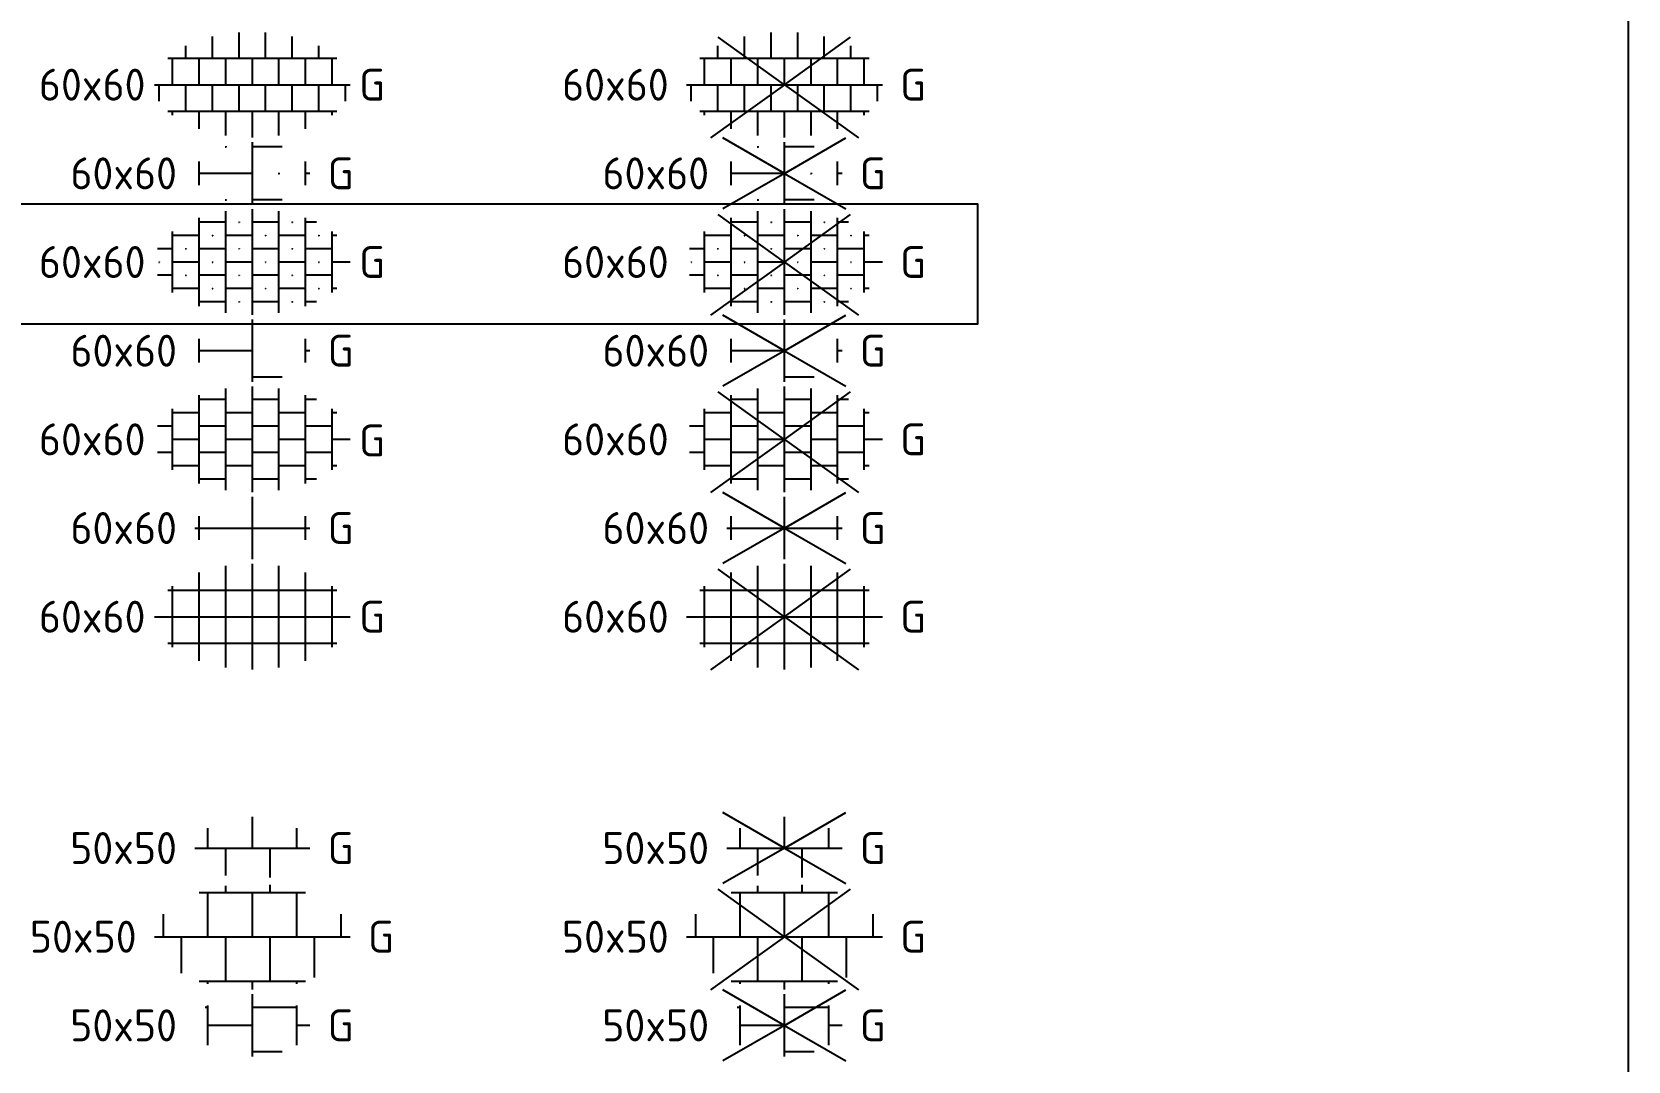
# Model space of a CAD drawing. Header units: metres. Extents: x -77 to 448, y 4806 to 5239.
# Drawn here: x 90.17 to 108.17, y 5040.43 to 5052.03 of the extents above; entities that cross this region are included whole.
import ezdxf
from ezdxf.enums import TextEntityAlignment as Align

# ---------------------------------------------------------------- set-up
doc = ezdxf.new("R2010")
doc.units = ezdxf.units.M
doc.layers.add('V-WE-VH-OPENVERHARDING_STRAATBAKSTEEN-S', color=90, linetype='Continuous', lineweight=25)
doc.styles.add('NLCS-ISO', font='NLCS-ISO.ttf')

# ---------------------------------------------------------------- blocks, each defined once
blk = doc.blocks.new('SVH-TEGEL_500X500_HALFST_KL-SO')
for p, q in [((-2.5, 1), (-2.667, 1)), ((-2.5, -1.118), (-2.5, 1.118)), ((0, -1.75), (0, 1.75)), ((2.5, 1), (0, 1)), ((2.5, -1.118), (2.5, 1.118)), ((0, 0), (-2.5, 0)), ((3.25, 0), (2.5, 0)), ((1.674, -1.5), (0, -1.5))]:
    blk.add_line(p, q)
at = {"style": 'NLCS-ISO'}
blk.add_attdef('FORMAAT', text='', height=1.8, dxfattribs=at).set_placement((-4.25, 0), align=Align.MIDDLE_RIGHT)
blk.add_attdef('KLEUR', text='', height=1.8, dxfattribs=at).set_placement((4.25, 0), align=Align.MIDDLE_LEFT)
at = {"style": 'NLCS-ISO', "flags": 1}
blk.add_attdef('FUNCTIE', text='', height=1.8, dxfattribs=at).set_placement((0, -2.75), align=Align.TOP_CENTER)
blk = doc.blocks.new('SVH-TEGEL_500X500_LINT-SO')
for p, q in [((-1.5, 2.5), (-1.5, 2.863)), ((1, 2.5), (1, 2.926)), ((-2.995, 2.5), (2.995, 2.5)), ((-2.5, 0), (-2.5, 2.5)), ((0, 0), (0, 2.5)), ((2.5, 0), (2.5, 2.5)), ((-5, 0), (-5, 1.266)), ((5, 0), (5, 1.266)), ((-5.525, 0), (5.525, 0)), ((-4, -2.052), (-4, 0)), ((-1.5, -2.5), (-1.5, 0)), ((1, -2.5), (1, 0)), ((3.5, -2.302), (3.5, 0)), ((-2.995, -2.5), (2.995, -2.5)), ((-2.5, -2.653), (-2.5, -2.5)), ((0, -2.975), (0, -2.5)), ((2.5, -2.653), (2.5, -2.5))]:
    blk.add_line(p, q)
at = {"style": 'NLCS-ISO'}
blk.add_attdef('FORMAAT', text='', height=1.8, dxfattribs=at).set_placement((-6.525, 0), align=Align.MIDDLE_RIGHT)
blk.add_attdef('KLEUR', text='', height=1.8, dxfattribs=at).set_placement((6.525, 0), align=Align.MIDDLE_LEFT)
at = {"style": 'NLCS-ISO', "flags": 1}
blk.add_attdef('FUNCTIE', text='', height=1.8, dxfattribs=at).set_placement((0, -3.975), align=Align.TOP_CENTER)
blk = doc.blocks.new('SVH-TEGEL_500X500_LINT_KL-SO')
for p, q in [((-2.5, 0), (-2.5, 1.118)), ((0, 0), (0, 1.75)), ((2.5, 0), (2.5, 1.118)), ((-3.25, 0), (3.25, 0)), ((-1.5, -1.552), (-1.5, 0)), ((1, -1.665), (1, 0))]:
    blk.add_line(p, q)
at = {"style": 'NLCS-ISO'}
blk.add_attdef('FORMAAT', text='', height=1.8, dxfattribs=at).set_placement((-4.25, 0), align=Align.MIDDLE_RIGHT)
blk.add_attdef('KLEUR', text='', height=1.8, dxfattribs=at).set_placement((4.25, 0), align=Align.MIDDLE_LEFT)
at = {"style": 'NLCS-ISO', "flags": 1}
blk.add_attdef('FUNCTIE', text='', height=1.8, dxfattribs=at).set_placement((0, -2.75), align=Align.TOP_CENTER)
blk = doc.blocks.new('SVH-TEGEL_600X600_BLOK-SO')
for p, q in [((-1.5, -2.863), (-1.5, 2.863)), ((0, -2.975), (0, 2.975)), ((1.5, -2.863), (1.5, 2.863)), ((-3, -2.498), (-3, 2.498)), ((3, -2.498), (3, 2.498)), ((-4.771, 1.5), (4.771, 1.5)), ((-4.5, -1.726), (-4.5, 1.726)), ((4.5, -1.726), (4.5, 1.726)), ((-5.525, 0), (5.525, 0)), ((-4.771, -1.5), (4.771, -1.5))]:
    blk.add_line(p, q)
at = {"style": 'NLCS-ISO'}
blk.add_attdef('FORMAAT', text='', height=1.8, dxfattribs=at).set_placement((-6.025, 0), align=Align.MIDDLE_RIGHT)
blk.add_attdef('KLEUR', text='', height=1.8, dxfattribs=at).set_placement((6.025, 0), align=Align.MIDDLE_LEFT)
at = {"style": 'NLCS-ISO', "flags": 1}
blk.add_attdef('FUNCTIE', text='', height=1.8, dxfattribs=at).set_placement((0, -3.475), align=Align.TOP_CENTER)
blk = doc.blocks.new('SVH-TEGEL_600X600_BLOK_KL-SO')
for p, q in [((0, -1.75), (0, 1.75)), ((-3.25, 0), (3.25, 0)), ((-3, -0.673), (-3, 0.673)), ((3, -0.673), (3, 0.673))]:
    blk.add_line(p, q)
at = {"style": 'NLCS-ISO'}
blk.add_attdef('FORMAAT', text='', height=1.8, dxfattribs=at).set_placement((-4.25, 0), align=Align.MIDDLE_RIGHT)
blk.add_attdef('KLEUR', text='', height=1.8, dxfattribs=at).set_placement((4.25, 0), align=Align.MIDDLE_LEFT)
at = {"style": 'NLCS-ISO', "flags": 1}
blk.add_attdef('FUNCTIE', text='', height=1.8, dxfattribs=at).set_placement((0, -2.75), align=Align.TOP_CENTER)
blk = doc.blocks.new('SVH-TEGEL_600X600_HALFST-SO')
for p, q in [((-1.5, -2.863), (-1.5, 2.863)), ((0, -2.975), (0, 2.975)), ((1.5, -2.863), (1.5, 2.863)), ((-3, -2.498), (-3, 2.498)), ((-1.5, 2.25), (-3, 2.25)), ((1.5, 2.25), (0, 2.25)), ((3, -2.498), (3, 2.498)), ((3.615, 2.25), (3, 2.25)), ((-4.5, -1.726), (-4.5, 1.726)), ((-3, 1.5), (-4.5, 1.5)), ((0, 1.5), (-1.5, 1.5)), ((3, 1.5), (1.5, 1.5)), ((4.5, -1.726), (4.5, 1.726)), ((4.771, 1.5), (4.5, 1.5)), ((-4.5, 0.75), (-5.347, 0.75)), ((-3, 0), (-4.5, 0)), ((-1.5, 0.75), (-3, 0.75)), ((0, 0), (-1.5, 0)), ((1.5, 0.75), (0, 0.75)), ((3, 0), (1.5, 0)), ((4.5, 0.75), (3, 0.75)), ((-4.5, -0.75), (-5.347, -0.75)), ((-1.5, -0.75), (-3, -0.75)), ((1.5, -0.75), (0, -0.75)), ((4.5, -0.75), (3, -0.75)), ((5.525, 0), (4.5, 0)), ((-3, -1.5), (-4.5, -1.5)), ((0, -1.5), (-1.5, -1.5)), ((3, -1.5), (1.5, -1.5)), ((4.771, -1.5), (4.5, -1.5)), ((-1.5, -2.25), (-3, -2.25)), ((1.5, -2.25), (0, -2.25)), ((3.615, -2.25), (3, -2.25))]:
    blk.add_line(p, q)
at = {"style": 'NLCS-ISO'}
blk.add_attdef('FORMAAT', text='', height=1.8, dxfattribs=at).set_placement((-6.025, 0), align=Align.MIDDLE_RIGHT)
blk.add_attdef('KLEUR', text='', height=1.8, dxfattribs=at).set_placement((6.021, -0.062), align=Align.MIDDLE_LEFT)
at = {"style": 'NLCS-ISO', "flags": 1}
blk.add_attdef('FUNCTIE', text='', height=1.8, dxfattribs=at).set_placement((0, -3.475), align=Align.TOP_CENTER)
blk = doc.blocks.new('SVH-TEGEL_600X600_HALFST_KL-SO')
for p, q in [((0, -1.75), (0, 1.75)), ((1.674, 1.5), (0, 1.5)), ((-3, -0.673), (-3, 0.673)), ((0, 0), (-3, 0)), ((3, -0.673), (3, 0.673)), ((3.25, 0), (3, 0)), ((1.674, -1.5), (0, -1.5))]:
    blk.add_line(p, q)
at = {"style": 'NLCS-ISO'}
blk.add_attdef('FORMAAT', text='', height=1.8, dxfattribs=at).set_placement((-4.25, 0), align=Align.MIDDLE_RIGHT)
blk.add_attdef('KLEUR', text='', height=1.8, dxfattribs=at).set_placement((4.25, 0), align=Align.MIDDLE_LEFT)
at = {"style": 'NLCS-ISO', "flags": 1}
blk.add_attdef('FUNCTIE', text='', height=1.8, dxfattribs=at).set_placement((0, -2.75), align=Align.TOP_CENTER)
blk = doc.blocks.new('SVH-TEGEL_600X600_HALFST_STIP-SO')
for p, q in [((-1.5, -2.863), (-1.5, 2.863)), ((0, -2.975), (0, 2.975)), ((1.5, -2.863), (1.5, 2.863)), ((-3, -2.498), (-3, 2.498)), ((-1.5, 2.25), (-3, 2.25)), ((-0.765, 2.25), (-0.735, 2.25)), ((-0.75, 2.265), (-0.75, 2.235)), ((1.5, 2.25), (0, 2.25)), ((2.235, 2.25), (2.265, 2.25)), ((2.25, 2.265), (2.25, 2.235)), ((3, -2.498), (3, 2.498)), ((3.615, 2.25), (3, 2.25)), ((-4.5, -1.726), (-4.5, 1.726)), ((-3, 1.5), (-4.5, 1.5)), ((-2.265, 1.5), (-2.235, 1.5)), ((-2.25, 1.515), (-2.25, 1.485)), ((0, 1.5), (-1.5, 1.5)), ((0.735, 1.5), (0.765, 1.5)), ((0.75, 1.515), (0.75, 1.485)), ((3, 1.5), (1.5, 1.5)), ((3.735, 1.5), (3.765, 1.5)), ((3.75, 1.515), (3.75, 1.485)), ((4.5, -1.726), (4.5, 1.726)), ((4.771, 1.5), (4.5, 1.5)), ((-4.5, 0.75), (-5.347, 0.75)), ((-5.265, 0), (-5.235, 0)), ((-5.25, 0.015), (-5.25, -0.015)), ((-3, 0), (-4.5, 0)), ((-3.765, 0.75), (-3.735, 0.75)), ((-3.75, 0.765), (-3.75, 0.735)), ((-1.5, 0.75), (-3, 0.75)), ((-2.265, 0), (-2.235, 0)), ((-2.25, 0.015), (-2.25, -0.015)), ((0, 0), (-1.5, 0)), ((-0.765, 0.75), (-0.735, 0.75)), ((-0.75, 0.765), (-0.75, 0.735)), ((1.5, 0.75), (0, 0.75)), ((0.735, 0), (0.765, 0)), ((0.75, 0.015), (0.75, -0.015)), ((3, 0), (1.5, 0)), ((2.235, 0.75), (2.265, 0.75)), ((2.25, 0.765), (2.25, 0.735)), ((4.5, 0.75), (3, 0.75)), ((3.75, 0.015), (3.75, -0.015)), ((-4.5, -0.75), (-5.347, -0.75)), ((-3.765, -0.75), (-3.735, -0.75)), ((-3.75, -0.735), (-3.75, -0.765)), ((-1.5, -0.75), (-3, -0.75)), ((-0.765, -0.75), (-0.735, -0.75)), ((-0.75, -0.735), (-0.75, -0.765)), ((1.5, -0.75), (0, -0.75)), ((2.235, -0.75), (2.265, -0.75)), ((2.25, -0.735), (2.25, -0.765)), ((4.5, -0.75), (3, -0.75)), ((3.735, 0), (3.765, 0)), ((5.525, 0), (4.5, 0)), ((-3, -1.5), (-4.5, -1.5)), ((-2.265, -1.5), (-2.235, -1.5)), ((-2.25, -1.485), (-2.25, -1.515)), ((0, -1.5), (-1.5, -1.5)), ((0.735, -1.5), (0.765, -1.5)), ((0.75, -1.485), (0.75, -1.515)), ((3, -1.5), (1.5, -1.5)), ((3.735, -1.5), (3.765, -1.5)), ((3.75, -1.485), (3.75, -1.515)), ((4.771, -1.5), (4.5, -1.5)), ((-1.5, -2.25), (-3, -2.25)), ((-0.765, -2.25), (-0.735, -2.25)), ((-0.75, -2.235), (-0.75, -2.265)), ((1.5, -2.25), (0, -2.25)), ((2.235, -2.25), (2.265, -2.25)), ((2.25, -2.235), (2.25, -2.265)), ((3.615, -2.25), (3, -2.25))]:
    blk.add_line(p, q)
at = {"style": 'NLCS-ISO'}
blk.add_attdef('FORMAAT', text='', height=1.8, dxfattribs=at).set_placement((-6.025, 0), align=Align.MIDDLE_RIGHT)
blk.add_attdef('KLEUR', text='', height=1.8, dxfattribs=at).set_placement((6.025, 0), align=Align.MIDDLE_LEFT)
at = {"style": 'NLCS-ISO', "flags": 1}
blk.add_attdef('FUNCTIE', text='', height=1.8, dxfattribs=at).set_placement((0, -3.475), align=Align.TOP_CENTER)
blk = doc.blocks.new('SVH-TEGEL_600X600_HALFST_STIP_KL-SO')
for p, q in [((-1.529, 1.5), (-1.471, 1.5)), ((-1.5, 1.529), (-1.5, 1.471)), ((0, -1.75), (0, 1.75)), ((1.674, 1.5), (0, 1.5)), ((-3, -0.673), (-3, 0.673)), ((0, 0), (-3, 0)), ((1.471, 0), (1.529, 0)), ((1.5, 0.029), (1.5, -0.029)), ((3, -0.673), (3, 0.673)), ((3.25, 0), (3, 0)), ((-1.529, -1.5), (-1.471, -1.5)), ((-1.5, -1.471), (-1.5, -1.529)), ((1.674, -1.5), (0, -1.5))]:
    blk.add_line(p, q)
at = {"style": 'NLCS-ISO'}
blk.add_attdef('FORMAAT', text='', height=1.8, dxfattribs=at).set_placement((-4.25, 0), align=Align.MIDDLE_RIGHT)
blk.add_attdef('KLEUR', text='', height=1.8, dxfattribs=at).set_placement((4.25, 0), align=Align.MIDDLE_LEFT)
at = {"style": 'NLCS-ISO', "flags": 1}
blk.add_attdef('FUNCTIE', text='', height=1.8, dxfattribs=at).set_placement((0, -2.75), align=Align.TOP_CENTER)
blk = doc.blocks.new('SVH-TEGEL_600X600_LINT-SO')
for p, q in [((-2.25, 1.5), (-2.25, 2.717)), ((-0.75, 1.5), (-0.75, 2.947)), ((0.75, 1.5), (0.75, 2.947)), ((2.25, 1.5), (2.25, 2.717)), ((-3.75, 1.5), (-3.75, 2.185)), ((3.75, 1.5), (3.75, 2.185)), ((-4.771, 1.5), (4.771, 1.5)), ((-4.5, 0), (-4.5, 1.5)), ((-3, 0), (-3, 1.5)), ((-1.5, 0), (-1.5, 1.5)), ((0, 0), (0, 1.5)), ((1.5, 0), (1.5, 1.5)), ((3, 0), (3, 1.5)), ((4.5, 0), (4.5, 1.5)), ((-5.525, 0), (5.525, 0)), ((-5.25, -0.927), (-5.25, 0)), ((-3.75, -1.5), (-3.75, 0)), ((-2.25, -1.5), (-2.25, 0)), ((-0.75, -1.5), (-0.75, 0)), ((0.75, -1.5), (0.75, 0)), ((2.25, -1.5), (2.25, 0)), ((3.75, -1.5), (3.75, 0)), ((5.25, -0.927), (5.25, 0)), ((-4.771, -1.5), (4.771, -1.5)), ((-4.5, -1.726), (-4.5, -1.5)), ((-3, -2.498), (-3, -1.5)), ((-1.5, -2.863), (-1.5, -1.5)), ((0, -2.975), (0, -1.5)), ((1.5, -2.863), (1.5, -1.5)), ((3, -2.498), (3, -1.5)), ((4.5, -1.726), (4.5, -1.5))]:
    blk.add_line(p, q)
at = {"style": 'NLCS-ISO'}
blk.add_attdef('FORMAAT', text='', height=1.8, dxfattribs=at).set_placement((-6.025, 0), align=Align.MIDDLE_RIGHT)
blk.add_attdef('KLEUR', text='', height=1.8, dxfattribs=at).set_placement((6.025, 0), align=Align.MIDDLE_LEFT)
at = {"style": 'NLCS-ISO', "flags": 1}
blk.add_attdef('FUNCTIE', text='', height=1.8, dxfattribs=at).set_placement((0, -3.475), align=Align.TOP_CENTER)
blk = doc.blocks.new('V-SVH-TEGEL_500X500_HALFST_KL-SO')
for p, q in [((0, 0), (-3.464, 2)), ((0, 0), (3.464, 2)), ((-2.5, 1), (-2.667, 1)), ((-2.5, -1.118), (-2.5, 1.118)), ((0, -1.75), (0, 1.75)), ((2.5, 1), (0, 1)), ((2.5, -1.118), (2.5, 1.118)), ((0, 0), (-3.464, -2)), ((0, 0), (-2.5, 0)), ((0, 0), (3.464, -2)), ((3.25, 0), (2.5, 0)), ((1.674, -1.5), (0, -1.5))]:
    blk.add_line(p, q)
at = {"style": 'NLCS-ISO'}
blk.add_attdef('FORMAAT', text='', height=1.8, dxfattribs=at).set_placement((-4.25, 0), align=Align.MIDDLE_RIGHT)
blk.add_attdef('KLEUR', text='', height=1.8, dxfattribs=at).set_placement((4.25, 0), align=Align.MIDDLE_LEFT)
at = {"style": 'NLCS-ISO', "flags": 1}
blk.add_attdef('FUNCTIE', text='', height=1.8, dxfattribs=at).set_placement((0, -2.75), align=Align.TOP_CENTER)
blk = doc.blocks.new('V-SVH-TEGEL_500X500_LINT-SO')
for p, q in [((-1.5, 2.5), (-1.5, 2.863)), ((1, 2.5), (1, 2.926)), ((0, 0), (-3.728, 2.684)), ((-2.995, 2.5), (2.995, 2.5)), ((-2.5, 0), (-2.5, 2.5)), ((0, 0), (3.728, 2.684)), ((0, 0), (0, 2.5)), ((2.5, 0), (2.5, 2.5)), ((-5, 0), (-5, 1.266)), ((5, 0), (5, 1.266)), ((-5.525, 0), (5.525, 0)), ((0, 0), (-4.172, -3.003)), ((-4, -2.052), (-4, 0)), ((-1.5, -2.5), (-1.5, 0)), ((1, -2.5), (1, 0)), ((3.5, -2.302), (3.5, 0)), ((0, 0), (4.172, -3.003)), ((-2.995, -2.5), (2.995, -2.5)), ((-2.5, -2.653), (-2.5, -2.5)), ((0, -2.975), (0, -2.5)), ((2.5, -2.653), (2.5, -2.5))]:
    blk.add_line(p, q)
at = {"style": 'NLCS-ISO'}
blk.add_attdef('FORMAAT', text='', height=1.8, dxfattribs=at).set_placement((-6.525, 0), align=Align.MIDDLE_RIGHT)
blk.add_attdef('KLEUR', text='', height=1.8, dxfattribs=at).set_placement((6.525, 0), align=Align.MIDDLE_LEFT)
at = {"style": 'NLCS-ISO', "flags": 1}
blk.add_attdef('FUNCTIE', text='', height=1.8, dxfattribs=at).set_placement((0, -3.975), align=Align.TOP_CENTER)
blk = doc.blocks.new('V-SVH-TEGEL_500X500_LINT_KL-SO')
for p, q in [((0, 0), (-3.464, 2)), ((0, 0), (3.464, 2)), ((-2.5, 0), (-2.5, 1.118)), ((0, 0), (0, 1.75)), ((2.5, 0), (2.5, 1.118)), ((0, 0), (-3.464, -2)), ((-3.25, 0), (3.25, 0)), ((-1.5, -1.552), (-1.5, 0)), ((0, 0), (3.464, -2)), ((1, -1.665), (1, 0))]:
    blk.add_line(p, q)
at = {"style": 'NLCS-ISO'}
blk.add_attdef('FORMAAT', text='', height=1.8, dxfattribs=at).set_placement((-4.25, 0), align=Align.MIDDLE_RIGHT)
blk.add_attdef('KLEUR', text='', height=1.8, dxfattribs=at).set_placement((4.25, 0), align=Align.MIDDLE_LEFT)
at = {"style": 'NLCS-ISO', "flags": 1}
blk.add_attdef('FUNCTIE', text='', height=1.8, dxfattribs=at).set_placement((0, -2.75), align=Align.TOP_CENTER)
blk = doc.blocks.new('V-SVH-TEGEL_600X600_BLOK-SO')
for p, q in [((-1.5, -2.863), (-1.5, 2.863)), ((0, -2.975), (0, 2.975)), ((1.5, -2.863), (1.5, 2.863)), ((0, 0), (-3.728, 2.684)), ((-3, -2.498), (-3, 2.498)), ((0, 0), (3.728, 2.684)), ((3, -2.498), (3, 2.498)), ((-4.771, 1.5), (4.771, 1.5)), ((-4.5, -1.726), (-4.5, 1.726)), ((4.5, -1.726), (4.5, 1.726)), ((-5.525, 0), (5.525, 0)), ((0, 0), (-4.172, -3.003)), ((0, 0), (4.172, -3.003)), ((-4.771, -1.5), (4.771, -1.5))]:
    blk.add_line(p, q)
at = {"style": 'NLCS-ISO'}
blk.add_attdef('FORMAAT', text='', height=1.8, dxfattribs=at).set_placement((-6.525, 0), align=Align.MIDDLE_RIGHT)
blk.add_attdef('KLEUR', text='', height=1.8, dxfattribs=at).set_placement((6.525, 0), align=Align.MIDDLE_LEFT)
at = {"style": 'NLCS-ISO', "flags": 1}
blk.add_attdef('FUNCTIE', text='', height=1.8, dxfattribs=at).set_placement((0, -3.75), align=Align.TOP_CENTER)
blk = doc.blocks.new('V-SVH-TEGEL_600X600_BLOK_KL-SO')
for p, q in [((0, 0), (-3.464, 2)), ((0, 0), (3.464, 2)), ((0, -1.75), (0, 1.75)), ((0, 0), (-3.464, -2)), ((-3.25, 0), (3.25, 0)), ((-3, -0.673), (-3, 0.673)), ((0, 0), (3.464, -2)), ((3, -0.673), (3, 0.673))]:
    blk.add_line(p, q)
at = {"style": 'NLCS-ISO'}
blk.add_attdef('FORMAAT', text='', height=1.8, dxfattribs=at).set_placement((-4.25, 0), align=Align.MIDDLE_RIGHT)
blk.add_attdef('KLEUR', text='', height=1.8, dxfattribs=at).set_placement((4.25, 0), align=Align.MIDDLE_LEFT)
at = {"style": 'NLCS-ISO', "flags": 1}
blk.add_attdef('FUNCTIE', text='', height=1.8, dxfattribs=at).set_placement((0, -2.75), align=Align.TOP_CENTER)
blk = doc.blocks.new('V-SVH-TEGEL_600X600_HALFST-SO')
for p, q in [((-1.5, -2.863), (-1.5, 2.863)), ((0, -2.975), (0, 2.975)), ((1.5, -2.863), (1.5, 2.863)), ((0, 0), (-3.728, 2.684)), ((-3, -2.498), (-3, 2.498)), ((-1.5, 2.25), (-3, 2.25)), ((0, 0), (3.728, 2.684)), ((1.5, 2.25), (0, 2.25)), ((3, -2.498), (3, 2.498)), ((3.615, 2.25), (3, 2.25)), ((-4.5, -1.726), (-4.5, 1.726)), ((-3, 1.5), (-4.5, 1.5)), ((0, 1.5), (-1.5, 1.5)), ((3, 1.5), (1.5, 1.5)), ((4.5, -1.726), (4.5, 1.726)), ((4.771, 1.5), (4.5, 1.5)), ((-4.5, 0.75), (-5.347, 0.75)), ((-3, 0), (-4.5, 0)), ((0, 0), (-4.172, -3.003)), ((-1.5, 0.75), (-3, 0.75)), ((0, 0), (-1.5, 0)), ((1.5, 0.75), (0, 0.75)), ((3, 0), (1.5, 0)), ((4.5, 0.75), (3, 0.75)), ((-4.5, -0.75), (-5.347, -0.75)), ((-1.5, -0.75), (-3, -0.75)), ((0, 0), (4.172, -3.003)), ((1.5, -0.75), (0, -0.75)), ((4.5, -0.75), (3, -0.75)), ((5.525, 0), (4.5, 0)), ((-3, -1.5), (-4.5, -1.5)), ((0, -1.5), (-1.5, -1.5)), ((3, -1.5), (1.5, -1.5)), ((4.771, -1.5), (4.5, -1.5)), ((-1.5, -2.25), (-3, -2.25)), ((1.5, -2.25), (0, -2.25)), ((3.615, -2.25), (3, -2.25))]:
    blk.add_line(p, q)
at = {"style": 'NLCS-ISO'}
blk.add_attdef('FORMAAT', text='', height=1.8, dxfattribs=at).set_placement((-6.525, 0), align=Align.MIDDLE_RIGHT)
blk.add_attdef('KLEUR', text='', height=1.8, dxfattribs=at).set_placement((6.525, 0), align=Align.MIDDLE_LEFT)
at = {"style": 'NLCS-ISO', "flags": 1}
blk.add_attdef('FUNCTIE', text='', height=1.8, dxfattribs=at).set_placement((0, -3.75), align=Align.TOP_CENTER)
blk = doc.blocks.new('V-SVH-TEGEL_600X600_HALFST_KL-SO')
for p, q in [((0, 0), (-3.464, 2)), ((0, 0), (3.464, 2)), ((0, -1.75), (0, 1.75)), ((1.674, 1.5), (0, 1.5)), ((0, 0), (-3.464, -2)), ((-3, -0.673), (-3, 0.673)), ((0, 0), (-3, 0)), ((0, 0), (3.464, -2)), ((3, -0.673), (3, 0.673)), ((3.25, 0), (3, 0)), ((1.674, -1.5), (0, -1.5))]:
    blk.add_line(p, q)
at = {"style": 'NLCS-ISO'}
blk.add_attdef('FORMAAT', text='', height=1.8, dxfattribs=at).set_placement((-4.25, 0), align=Align.MIDDLE_RIGHT)
blk.add_attdef('KLEUR', text='', height=1.8, dxfattribs=at).set_placement((4.25, 0), align=Align.MIDDLE_LEFT)
at = {"style": 'NLCS-ISO', "flags": 1}
blk.add_attdef('FUNCTIE', text='', height=1.8, dxfattribs=at).set_placement((0, -2.75), align=Align.TOP_CENTER)
blk = doc.blocks.new('V-SVH-TEGEL_600X600_HALFST_STIP-SO')
for p, q in [((-1.5, -2.863), (-1.5, 2.863)), ((0, -2.975), (0, 2.975)), ((1.5, -2.863), (1.5, 2.863)), ((0, 0), (-3.728, 2.684)), ((-3, -2.498), (-3, 2.498)), ((-1.5, 2.25), (-3, 2.25)), ((-0.765, 2.25), (-0.735, 2.25)), ((-0.75, 2.265), (-0.75, 2.235)), ((0, 0), (3.728, 2.684)), ((1.5, 2.25), (0, 2.25)), ((2.235, 2.25), (2.265, 2.25)), ((2.25, 2.265), (2.25, 2.235)), ((3, -2.498), (3, 2.498)), ((3.615, 2.25), (3, 2.25)), ((-4.5, -1.726), (-4.5, 1.726)), ((-3, 1.5), (-4.5, 1.5)), ((-2.265, 1.5), (-2.235, 1.5)), ((-2.25, 1.515), (-2.25, 1.485)), ((0, 1.5), (-1.5, 1.5)), ((0.735, 1.5), (0.765, 1.5)), ((0.75, 1.515), (0.75, 1.485)), ((3, 1.5), (1.5, 1.5)), ((3.735, 1.5), (3.765, 1.5)), ((3.75, 1.515), (3.75, 1.485)), ((4.5, -1.726), (4.5, 1.726)), ((4.771, 1.5), (4.5, 1.5)), ((-4.5, 0.75), (-5.347, 0.75)), ((-5.265, 0), (-5.235, 0)), ((-5.25, 0.015), (-5.25, -0.015)), ((-3, 0), (-4.5, 0)), ((0, 0), (-4.172, -3.003)), ((-3.765, 0.75), (-3.735, 0.75)), ((-3.75, 0.765), (-3.75, 0.735)), ((-1.5, 0.75), (-3, 0.75)), ((-2.265, 0), (-2.235, 0)), ((-2.25, 0.015), (-2.25, -0.015)), ((0, 0), (-1.5, 0)), ((-0.765, 0.75), (-0.735, 0.75)), ((-0.75, 0.765), (-0.75, 0.735)), ((1.5, 0.75), (0, 0.75)), ((0.735, 0), (0.765, 0)), ((0.75, 0.015), (0.75, -0.015)), ((3, 0), (1.5, 0)), ((2.235, 0.75), (2.265, 0.75)), ((2.25, 0.765), (2.25, 0.735)), ((4.5, 0.75), (3, 0.75)), ((3.75, 0.015), (3.75, -0.015)), ((-4.5, -0.75), (-5.347, -0.75)), ((-3.765, -0.75), (-3.735, -0.75)), ((-3.75, -0.735), (-3.75, -0.765)), ((-1.5, -0.75), (-3, -0.75)), ((-0.765, -0.75), (-0.735, -0.75)), ((-0.75, -0.735), (-0.75, -0.765)), ((0, 0), (4.172, -3.003)), ((1.5, -0.75), (0, -0.75)), ((2.235, -0.75), (2.265, -0.75)), ((2.25, -0.735), (2.25, -0.765)), ((4.5, -0.75), (3, -0.75)), ((3.735, 0), (3.765, 0)), ((5.525, 0), (4.5, 0)), ((-3, -1.5), (-4.5, -1.5)), ((-2.265, -1.5), (-2.235, -1.5)), ((-2.25, -1.485), (-2.25, -1.515)), ((0, -1.5), (-1.5, -1.5)), ((0.735, -1.5), (0.765, -1.5)), ((0.75, -1.485), (0.75, -1.515)), ((3, -1.5), (1.5, -1.5)), ((3.735, -1.5), (3.765, -1.5)), ((3.75, -1.485), (3.75, -1.515)), ((4.771, -1.5), (4.5, -1.5)), ((-1.5, -2.25), (-3, -2.25)), ((-0.765, -2.25), (-0.735, -2.25)), ((-0.75, -2.235), (-0.75, -2.265)), ((1.5, -2.25), (0, -2.25)), ((2.235, -2.25), (2.265, -2.25)), ((2.25, -2.235), (2.25, -2.265)), ((3.615, -2.25), (3, -2.25))]:
    blk.add_line(p, q)
at = {"style": 'NLCS-ISO'}
blk.add_attdef('FORMAAT', text='', height=1.8, dxfattribs=at).set_placement((-6.525, 0), align=Align.MIDDLE_RIGHT)
blk.add_attdef('KLEUR', text='', height=1.8, dxfattribs=at).set_placement((6.525, 0), align=Align.MIDDLE_LEFT)
at = {"style": 'NLCS-ISO', "flags": 1}
blk.add_attdef('FUNCTIE', text='', height=1.8, dxfattribs=at).set_placement((0, -3.75), align=Align.TOP_CENTER)
blk = doc.blocks.new('V-SVH-TEGEL_600X600_HALFST_STIP_KL-SO')
for p, q in [((0, 0), (-3.464, 2)), ((0, 0), (3.464, 2)), ((-1.529, 1.5), (-1.471, 1.5)), ((-1.5, 1.529), (-1.5, 1.471)), ((0, -1.75), (0, 1.75)), ((1.674, 1.5), (0, 1.5)), ((0, 0), (-3.464, -2)), ((-3, -0.673), (-3, 0.673)), ((0, 0), (-3, 0)), ((0, 0), (3.464, -2)), ((1.471, 0), (1.529, 0)), ((1.5, 0.029), (1.5, -0.029)), ((3, -0.673), (3, 0.673)), ((3.25, 0), (3, 0)), ((-1.529, -1.5), (-1.471, -1.5)), ((-1.5, -1.471), (-1.5, -1.529)), ((1.674, -1.5), (0, -1.5))]:
    blk.add_line(p, q)
at = {"style": 'NLCS-ISO'}
blk.add_attdef('FORMAAT', text='', height=1.8, dxfattribs=at).set_placement((-4.25, 0), align=Align.MIDDLE_RIGHT)
blk.add_attdef('KLEUR', text='', height=1.8, dxfattribs=at).set_placement((4.25, 0), align=Align.MIDDLE_LEFT)
at = {"style": 'NLCS-ISO', "flags": 1}
blk.add_attdef('FUNCTIE', text='', height=1.8, dxfattribs=at).set_placement((0, -2.75), align=Align.TOP_CENTER)
blk = doc.blocks.new('V-SVH-TEGEL_600X600_LINT-SO')
for p, q in [((-2.25, 1.5), (-2.25, 2.717)), ((-0.75, 1.5), (-0.75, 2.947)), ((0.75, 1.5), (0.75, 2.947)), ((2.25, 1.5), (2.25, 2.717)), ((-3.75, 1.5), (-3.75, 2.185)), ((0, 0), (-3.728, 2.684)), ((0, 0), (3.728, 2.684)), ((3.75, 1.5), (3.75, 2.185)), ((-4.771, 1.5), (4.771, 1.5)), ((-4.5, 0), (-4.5, 1.5)), ((-3, 0), (-3, 1.5)), ((-1.5, 0), (-1.5, 1.5)), ((0, 0), (0, 1.5)), ((1.5, 0), (1.5, 1.5)), ((3, 0), (3, 1.5)), ((4.5, 0), (4.5, 1.5)), ((-5.525, 0), (5.525, 0)), ((-5.25, -0.927), (-5.25, 0)), ((0, 0), (-4.172, -3.003)), ((-3.75, -1.5), (-3.75, 0)), ((-2.25, -1.5), (-2.25, 0)), ((-0.75, -1.5), (-0.75, 0)), ((0.75, -1.5), (0.75, 0)), ((2.25, -1.5), (2.25, 0)), ((3.75, -1.5), (3.75, 0)), ((5.25, -0.927), (5.25, 0)), ((0, 0), (4.172, -3.003)), ((-4.771, -1.5), (4.771, -1.5)), ((-4.5, -1.726), (-4.5, -1.5)), ((-3, -2.498), (-3, -1.5)), ((-1.5, -2.863), (-1.5, -1.5)), ((0, -2.975), (0, -1.5)), ((1.5, -2.863), (1.5, -1.5)), ((3, -2.498), (3, -1.5)), ((4.5, -1.726), (4.5, -1.5))]:
    blk.add_line(p, q)
at = {"style": 'NLCS-ISO'}
blk.add_attdef('FORMAAT', text='', height=1.8, dxfattribs=at).set_placement((-6.525, 0), align=Align.MIDDLE_RIGHT)
blk.add_attdef('KLEUR', text='', height=1.8, dxfattribs=at).set_placement((6.525, 0), align=Align.MIDDLE_LEFT)
at = {"style": 'NLCS-ISO', "flags": 1}
blk.add_attdef('FUNCTIE', text='', height=1.8, dxfattribs=at).set_placement((0, -3.75), align=Align.TOP_CENTER)

msp = doc.modelspace()

# ---------------------------------------------------------------- linework, layer by layer
msp.add_lwpolyline([(81.157, 5092.542), (108.167, 5092.542), (108.167, 4812.674), (81.157, 4812.674)], close=True)
at = {"color": 2}
msp.add_lwpolyline([(89.744, 5050.096), (100.831, 5050.096), (100.831, 5048.739), (89.744, 5048.739)], close=True, dxfattribs=at)

# ---------------------------------------------------------------- block references
at = {"layer": 'V-WE-VH-OPENVERHARDING_STRAATBAKSTEEN-S', "xscale": 0.2, "yscale": 0.2, "zscale": 0.2}
for name, p, values in [('SVH-TEGEL_600X600_LINT-SO', (92.654, 5051.439), {'FORMAAT': '60x60', 'KLEUR': 'G'}), ('V-SVH-TEGEL_600X600_LINT-SO', (98.654, 5051.439), {'FORMAAT': '60x60', 'KLEUR': 'G'}), ('V-SVH-TEGEL_600X600_HALFST_STIP_KL-SO', (98.654, 5050.439), {'FORMAAT': '60x60', 'KLEUR': 'G'}), ('SVH-TEGEL_600X600_HALFST_STIP_KL-SO', (92.654, 5050.439), {'FORMAAT': '60x60', 'KLEUR': 'G'}), ('SVH-TEGEL_600X600_HALFST_STIP-SO', (92.654, 5049.439), {'FORMAAT': '60x60', 'KLEUR': 'G'}), ('V-SVH-TEGEL_600X600_HALFST_STIP-SO', (98.654, 5049.439), {'FORMAAT': '60x60', 'KLEUR': 'G'}), ('SVH-TEGEL_600X600_HALFST_KL-SO', (92.654, 5048.439), {'FORMAAT': '60x60', 'KLEUR': 'G'}), ('V-SVH-TEGEL_600X600_HALFST_KL-SO', (98.654, 5048.439), {'FORMAAT': '60x60', 'KLEUR': 'G'}), ('SVH-TEGEL_600X600_HALFST-SO', (92.654, 5047.439), {'FORMAAT': '60x60', 'KLEUR': 'G'}), ('V-SVH-TEGEL_600X600_HALFST-SO', (98.654, 5047.439), {'FORMAAT': '60x60', 'KLEUR': 'G'}), ('SVH-TEGEL_600X600_BLOK_KL-SO', (92.654, 5046.439), {'FORMAAT': '60x60', 'KLEUR': 'G'}), ('V-SVH-TEGEL_600X600_BLOK_KL-SO', (98.654, 5046.439), {'FORMAAT': '60x60', 'KLEUR': 'G'}), ('SVH-TEGEL_600X600_BLOK-SO', (92.654, 5045.439), {'FORMAAT': '60x60', 'KLEUR': 'G'}), ('V-SVH-TEGEL_600X600_BLOK-SO', (98.654, 5045.439), {'FORMAAT': '60x60', 'KLEUR': 'G'}), ('SVH-TEGEL_500X500_LINT_KL-SO', (92.654, 5042.83), {'FORMAAT': '50x50', 'KLEUR': 'G'}), ('V-SVH-TEGEL_500X500_LINT_KL-SO', (98.654, 5042.83), {'FORMAAT': '50x50', 'KLEUR': 'G'}), ('SVH-TEGEL_500X500_LINT-SO', (92.654, 5041.83), {'FORMAAT': '50x50', 'KLEUR': 'G'}), ('V-SVH-TEGEL_500X500_LINT-SO', (98.654, 5041.83), {'FORMAAT': '50x50', 'KLEUR': 'G'}), ('SVH-TEGEL_500X500_HALFST_KL-SO', (92.654, 5040.83), {'FORMAAT': '50x50', 'KLEUR': 'G'}), ('V-SVH-TEGEL_500X500_HALFST_KL-SO', (98.654, 5040.83), {'FORMAAT': '50x50', 'KLEUR': 'G'})]:
    msp.add_blockref(name, p, dxfattribs=at).add_auto_attribs(values)

doc.saveas('drawing.dxf')
